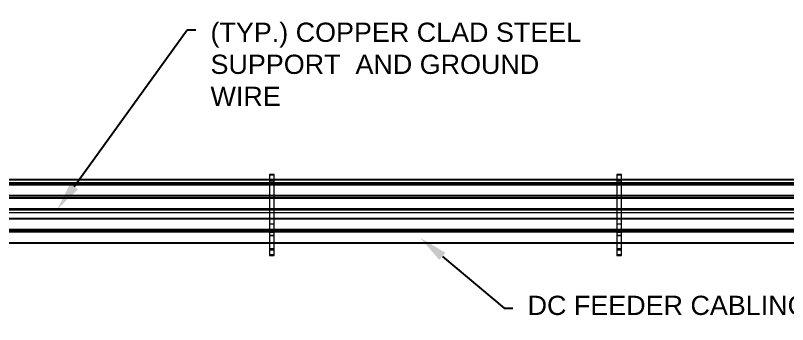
# Model space of a CAD drawing. Header units: inches. Extents: x -1851 to 6314, y -1304 to 4687.
# Drawn here: x -1692.6 to -1612.4, y 621.5 to 653.7 of the extents above; entities that cross this region are included whole.
import ezdxf
from ezdxf import colors
from ezdxf.entities.mleader import LeaderData, LeaderLine
from ezdxf.math import Vec2, Vec3

# ---------------------------------------------------------------- set-up
doc = ezdxf.new("R2010")
doc.units = ezdxf.units.IN
doc.header["$MEASUREMENT"] = 0
for name, color, linetype in [('DC FEEEDERS', 1, 'Continuous'), ('DC STRING CABLES', 30, 'Continuous'), ('G-ANNO-TEXT', 1, 'Continuous'), ('WIRE MANAGEMENT', 4, 'Continuous')]:
    doc.layers.add(name, color=color, linetype=linetype)
doc.styles.add('NEI-A', font='arial.ttf')

msp = doc.modelspace()

# ---------------------------------------------------------------- linework, layer by layer
at = {"layer": 'DC FEEEDERS'}
for points in [[(-1798.37762, 632.58777), (-1573.39505, 632.58777)], [(-1798.37762, 631.42777), (-1573.39505, 631.42777)], [(-1798.37762, 631.20583), (-1573.39505, 631.20583)]]:
    msp.add_lwpolyline(points, dxfattribs=at)
at = {"layer": 'WIRE MANAGEMENT', "color": 4, "linetype": 'Continuous', "lineweight": 18, "elevation": 0.11854, "flags": 128}
for points in [[(-1665.68541, 632.54914), (-1666.18541, 632.54914)], [(-1629.60172, 632.54914), (-1630.10172, 632.54914)], [(-1665.68541, 631.96688), (-1666.18541, 631.96688)], [(-1629.60172, 631.96688), (-1630.10172, 631.96688)], [(-1665.68541, 631.24068), (-1666.18541, 631.24068)], [(-1665.68541, 631.1051), (-1666.18541, 631.1051)], [(-1665.68541, 630.82002), (-1666.18541, 630.82002)], [(-1665.68541, 630.75879), (-1666.18541, 630.75879)], [(-1629.60172, 631.24068), (-1630.10172, 631.24068)], [(-1629.60172, 631.1051), (-1630.10172, 631.1051)], [(-1665.68541, 629.41767), (-1666.18541, 629.41767)], [(-1665.68541, 629.28209), (-1666.18541, 629.28209)], [(-1665.68541, 628.79303), (-1666.18541, 628.79303)], [(-1665.68541, 628.73195), (-1666.18541, 628.73195)]]:
    msp.add_lwpolyline(points, dxfattribs=at)

# ---------------------------------------------------------------- leaders
at = {"layer": 'G-ANNO-TEXT'}
ml = msp.add_multileader_mtext('Standard', dxfattribs=at)
ml.set_content('{\\H1.33333x;(TYP.) COPPER CLAD STEEL SUPPORT  AND GROUND WIRE} ', color=256, style='NEI-A')
ml.set_leader_properties()
ml.build(insert=Vec2(0, 0))
ml.multileader.update_dxf_attribs({"dogleg_length": 0.89968, "arrow_head_size": 3})
ctx = ml.context
ctx.base_point, ctx.char_height, ctx.arrow_head_size, ctx.landing_gap_size, ctx.plane_origin = Vec3(-1673.83194, 652.19648, 0.11854), 1.5, 3, 1.53573, Vec3(-1757.16511, 580.83553, 0.11854)
notes = []
notes.append((ctx, [(0, (1, 1, 0), (-1674.73162, 652.19648, 0.11854), (1, 0), 0.89968, [(0, [(-1688.23206, 633.47839, 0.11854)], 0, [])])]))
ctx.mtext.insert, ctx.mtext.width, ctx.mtext.flow_direction = Vec3(-1672.2962, 652.94648, 0.11854), 41.9616891, 5
ctx.mtext.has_bg_fill, ctx.mtext.bg_color, ctx.mtext.bg_scale_factor, ctx.mtext.bg_transparency, ctx.mtext.use_window_bg_color = 1, -1073741824, 1.5, 0, 1
ml = msp.add_multileader_mtext('Standard', dxfattribs=at)
ml.set_content('\\pxql,t3.00005;DC FEEDER CABLING (+/-)', color=256, style='NEI-A')
ml.set_leader_properties()
ml.build(insert=Vec2(0, 0))
ml.multileader.update_dxf_attribs({"dogleg_length": 3.07146, "arrow_head_size": 3})
ctx = ml.context
ctx.base_point, ctx.char_height, ctx.arrow_head_size, ctx.landing_gap_size, ctx.plane_origin = Vec3(-1640.89339, 623.24296), 2, 3, 1.53573, Vec3(-860.82593, 79.83078)
notes.append((ctx, [(0, (1, 1, 0), (-1641.79307, 623.24296), (1, 0), 0.89968, [(1, [(-1650.51042, 630.56561)], 0, [])])]))
ctx.mtext.insert, ctx.mtext.width, ctx.mtext.flow_direction = Vec3(-1639.35766, 624.53695), 35.0813915, 5
ctx.mtext.has_bg_fill, ctx.mtext.bg_color, ctx.mtext.bg_scale_factor, ctx.mtext.bg_transparency, ctx.mtext.use_window_bg_color = 1, -1073741824, 1.5, 0, 1
for ctx, leaders in notes:
    for number, flags, end, landing, length, lines in leaders:
        leader = LeaderData()
        leader.index, (leader.has_last_leader_line, leader.has_dogleg_vector, leader.attachment_direction) = number, flags
        leader.last_leader_point, leader.dogleg_vector, leader.dogleg_length = Vec3(end), Vec3(landing), length
        for number, points, colour, breaks in lines:
            line = LeaderLine()
            line.index, line.vertices, line.color, line.breaks = number, Vec3.list(points), colors.encode_raw_color(colour), breaks
            leader.lines.append(line)
        ctx.leaders.append(leader)

# ---------------------------------------------------------------- next in the draw order: linework, layer by layer
at = {"layer": 'DC FEEEDERS'}
for points in [[(-1802.81593, 636.10711), (-1568.90427, 636.10711)], [(-1798.37762, 634.94711), (-1573.39505, 634.94711)], [(-1798.37762, 634.72517), (-1573.39505, 634.72517)], [(-1798.37762, 633.56517), (-1573.39505, 633.56517)], [(-1798.37762, 630.04583), (-1573.39505, 630.04583)]]:
    msp.add_lwpolyline(points, dxfattribs=at)
at = {"layer": 'DC STRING CABLES', "flags": 128}
for points in [[(-1574.7544, 636.58143), (-1701.68541, 636.58143)], [(-1575.43055, 636.24897), (-1701.68541, 636.24897)]]:
    msp.add_lwpolyline(points, dxfattribs=at)
at = {"layer": 'WIRE MANAGEMENT', "color": 4, "linetype": 'Continuous', "lineweight": 18, "elevation": 0.11854, "flags": 128}
for points in [[(-1665.68541, 637.13195), (-1666.18541, 637.13195), (-1666.18541, 628.73195), (-1665.68541, 628.73195)], [(-1629.60172, 637.13195), (-1630.10172, 637.13195), (-1630.10172, 628.73195), (-1629.60172, 628.73195)]]:
    msp.add_lwpolyline(points, close=True, dxfattribs=at)
for points in [[(-1665.68541, 637.13195), (-1666.18541, 637.13195)], [(-1665.68541, 637.07086), (-1666.18541, 637.07086)], [(-1629.60172, 637.13195), (-1630.10172, 637.13195)], [(-1629.60172, 637.07086), (-1630.10172, 637.07086)], [(-1665.68541, 636.58736), (-1666.18541, 636.58736)], [(-1665.68541, 636.45929), (-1666.18541, 636.45929)], [(-1629.60172, 636.58736), (-1630.10172, 636.58736)], [(-1629.60172, 636.45929), (-1630.10172, 636.45929)], [(-1798.37762, 633.47839), (-1573.39505, 633.47839)], [(-1798.37762, 633.20032), (-1573.39505, 633.20032)], [(-1629.60172, 630.82002), (-1630.10172, 630.82002)], [(-1629.60172, 630.75879), (-1630.10172, 630.75879)], [(-1629.60172, 629.41767), (-1630.10172, 629.41767)], [(-1629.60172, 629.28209), (-1630.10172, 629.28209)], [(-1629.60172, 628.79303), (-1630.10172, 628.79303)], [(-1629.60172, 628.73195), (-1630.10172, 628.73195)]]:
    msp.add_lwpolyline(points, dxfattribs=at)

doc.saveas('drawing.dxf')
